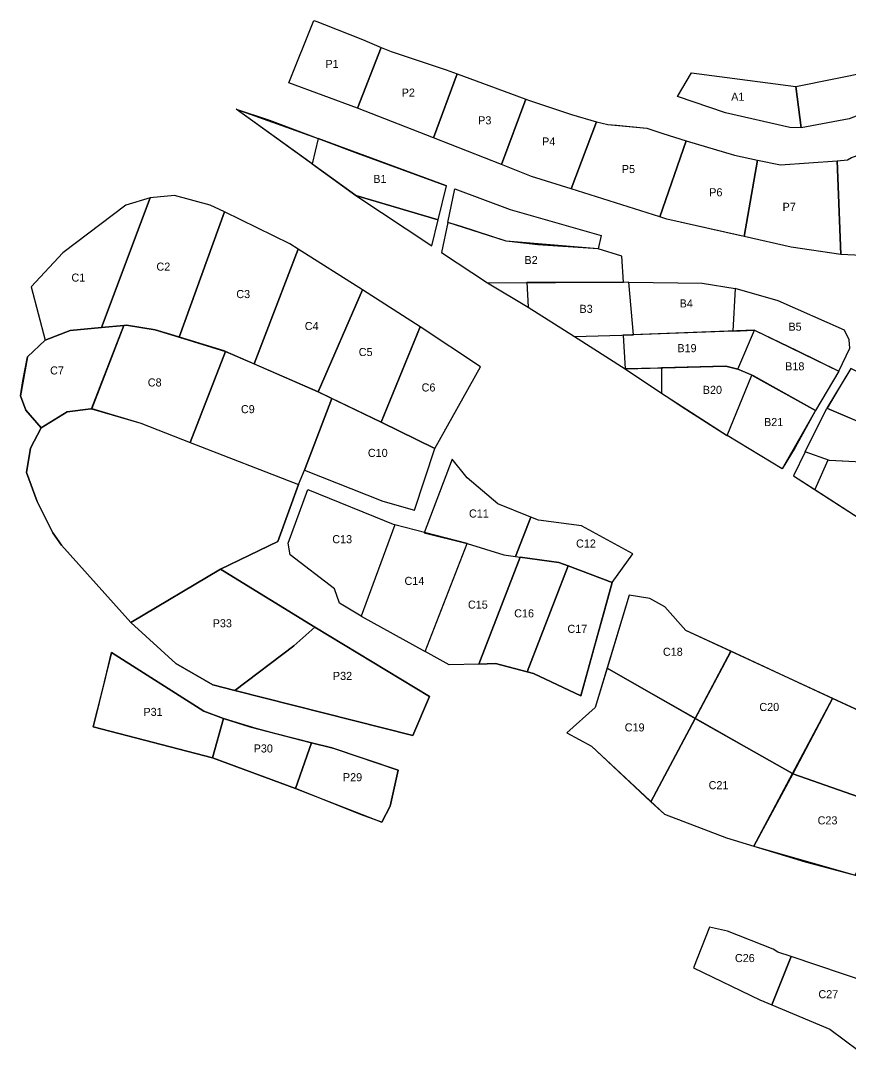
# Model space of a CAD drawing. Header units: inches. Extents: x 516719 to 517664, y 4780127 to 4780401.
# Drawn here: x 517181.1 to 517283.9, y 4780148.9 to 4780276.5 of the extents above; entities that cross this region are included whole.
import ezdxf

# ---------------------------------------------------------------- set-up
doc = ezdxf.new("R2010")
doc.units = ezdxf.units.IN
for name, color, linetype in [('BROJEVI', 3, 'Continuous'), ('PARCELA', 10, 'Continuous'), ('POVRŠINA', 7, 'Continuous')]:
    doc.layers.add(name, color=color, linetype=linetype)

msp = doc.modelspace()

# ---------------------------------------------------------------- linework, layer by layer
at = {"layer": 'PARCELA'}
for p, q in [((517249.34, 4780255.67), (517252.48, 4780264.01)), ((517252.48, 4780264.01), (517253.89, 4780263.68)), ((517253.89, 4780263.68), (517254.95, 4780263.57)), ((517254.95, 4780263.57), (517258.71, 4780263.2)), ((517258.71, 4780263.2), (517260.69, 4780262.55)), ((517260.69, 4780262.55), (517263.58, 4780261.64)), ((517263.58, 4780261.64), (517260.32, 4780252.21)), ((517269.57, 4780259.87), (517272.43, 4780259.26)), ((517260.32, 4780252.21), (517249.34, 4780255.67)), ((517270.18, 4780249.92), (517261.18, 4780251.94)), ((517271.97, 4780174.25), (517281.74, 4780192.55))]:
    msp.add_line(p, q, dxfattribs=at)
for points in [[(517222.86, 4780265.67), (517214.37, 4780268.81), (517217.44, 4780276.53), (517217.84, 4780276.41), (517218.78, 4780276.05), (517223.48, 4780274.2), (517225.79, 4780273.22), (517222.86, 4780265.67)], [(517232.28, 4780262.02), (517222.86, 4780265.67), (517225.79, 4780273.22), (517227.05, 4780272.69), (517228.53, 4780272.19), (517233.87, 4780270.42), (517235.23, 4780269.95), (517232.28, 4780262.02)], [(517277.18, 4780268.38), (517290.91, 4780271.15), (517292.72, 4780267.77), (517283.8, 4780264.37), (517277.82, 4780263.24), (517277.18, 4780268.38)], [(517240.72, 4780258.7), (517232.28, 4780262.02), (517235.23, 4780269.95), (517239.13, 4780268.5), (517243.73, 4780266.79), (517240.72, 4780258.7)], [(517277.18, 4780268.38), (517277.82, 4780263.24), (517276.45, 4780263.29), (517268.45, 4780265.12), (517262.52, 4780267.14), (517264.25, 4780270.08), (517277.18, 4780268.38), (517277.82, 4780263.24)], [(517249.34, 4780255.67), (517244.44, 4780257.21), (517240.72, 4780258.7), (517243.73, 4780266.79), (517244.18, 4780266.62), (517249.38, 4780264.91), (517252.48, 4780264.01), (517249.34, 4780255.67)], [(517260.32, 4780252.21), (517249.34, 4780255.67), (517252.48, 4780264.01), (517253.89, 4780263.68), (517258.71, 4780263.2), (517260.69, 4780262.55), (517263.58, 4780261.64), (517260.32, 4780252.21)], [(517217.98, 4780261.93), (517217.23, 4780258.78), (517222.64, 4780254.88), (517232.88, 4780251.86), (517233.89, 4780256.04), (517217.98, 4780261.93)], [(517270.76, 4780249.79), (517261.18, 4780251.94), (517260.32, 4780252.21), (517263.58, 4780261.64), (517269.57, 4780259.87), (517272.43, 4780259.26), (517270.76, 4780249.79)], [(517291.87, 4780247.49), (517289.57, 4780247.37), (517287.98, 4780247.3), (517282.76, 4780247.55), (517282.29, 4780259.15), (517283.58, 4780259.29), (517284.07, 4780259.59), (517287.29, 4780260.7), (517288.23, 4780261.26), (517291.87, 4780247.49)], [(517282.76, 4780247.55), (517276.61, 4780248.47), (517270.76, 4780249.79), (517272.43, 4780259.26), (517275.28, 4780258.66), (517282.29, 4780259.15), (517282.76, 4780247.55)], [(517197.16, 4780254.59), (517194.16, 4780253.66), (517186.34, 4780247.75), (517182.41, 4780243.56), (517184.17, 4780236.95), (517187.26, 4780238.14), (517191.15, 4780238.5), (517197.16, 4780254.59)], [(517206.37, 4780252.85), (517205.76, 4780253.13), (517204.61, 4780253.66), (517200.19, 4780254.85), (517197.16, 4780254.59), (517191.15, 4780238.5), (517194.26, 4780238.78), (517197.81, 4780238.22), (517200.75, 4780237.33), (517206.37, 4780252.85)], [(517215.52, 4780248.2), (517214.46, 4780248.87), (517206.37, 4780252.85), (517200.75, 4780237.33), (517206.52, 4780235.55), (517210.07, 4780234.01), (517215.52, 4780248.2)], [(517234.05, 4780251.52), (517233.29, 4780247.82), (517238.97, 4780244.05), (517255.81, 4780244.11), (517255.63, 4780247.34), (517252.69, 4780248.25), (517241.29, 4780249.21), (517234.05, 4780251.52)], [(517223.48, 4780243.18), (517215.52, 4780248.2), (517210.07, 4780234.01), (517218, 4780230.52), (517223.48, 4780243.18)], [(517243.84, 4780244.11), (517244.01, 4780241.02), (517249.77, 4780237.38), (517257.07, 4780237.61), (517256.49, 4780244.11), (517243.84, 4780244.07)], [(517269.36, 4780238.07), (517257.07, 4780237.61), (517256.48, 4780244.13), (517265.58, 4780244.02), (517269.66, 4780243.33), (517269.66, 4780243.33), (517269.36, 4780238.07)], [(517230.65, 4780238.61), (517223.48, 4780243.18), (517218, 4780230.52), (517225.8, 4780226.79), (517230.65, 4780238.61)], [(517282.49, 4780233.08), (517283.88, 4780235.94), (517283.8, 4780236.99), (517283.19, 4780238.17), (517274.99, 4780241.82), (517269.66, 4780243.33), (517269.36, 4780238.07), (517272.07, 4780238.19), (517277.29, 4780235.65), (517282.49, 4780233.08)], [(517184.17, 4780236.95), (517181.97, 4780234.87), (517181.12, 4780230.04), (517181.78, 4780228.28), (517183.67, 4780226.07), (517186.89, 4780228.05), (517189.81, 4780228.45), (517189.91, 4780228.42), (517193.93, 4780238.75), (517191.15, 4780238.5), (517187.26, 4780238.14), (517184.17, 4780236.95)], [(517193.93, 4780238.75), (517189.93, 4780228.47), (517196.03, 4780226.64), (517202.14, 4780224.27), (517206.52, 4780235.55), (517200.75, 4780237.33), (517197.81, 4780238.22), (517194.26, 4780238.78), (517193.93, 4780238.75)], [(517238.1, 4780233.65), (517230.65, 4780238.61), (517225.8, 4780226.79), (517232.45, 4780223.53), (517238.1, 4780233.65)], [(517255.8, 4780237.57), (517256.03, 4780233.37), (517268.52, 4780233.7), (517269.98, 4780233.36), (517272.05, 4780238.19), (517255.8, 4780237.57)], [(517282.49, 4780233.08), (517279.62, 4780228.24), (517271.94, 4780232.5), (517269.98, 4780233.36), (517272.07, 4780238.19), (517282.51, 4780233.11)], [(517206.52, 4780235.55), (517202.14, 4780224.27), (517215.54, 4780219.06), (517216.3, 4780220.82), (517219.7, 4780229.71), (517218, 4780230.52), (517206.52, 4780235.55)], [(517260.53, 4780233.49), (517260.55, 4780230.37), (517268.66, 4780225.12), (517271.71, 4780232.6), (517269.97, 4780233.34), (517268.52, 4780233.7), (517260.53, 4780233.49)], [(517279.62, 4780228.24), (517275.48, 4780221), (517268.66, 4780225.12), (517271.71, 4780232.6), (517279.62, 4780228.24)], [(517219.7, 4780229.71), (517216.3, 4780220.82), (517226.01, 4780216.97), (517229.93, 4780215.86), (517232.45, 4780223.53), (517225.8, 4780226.79), (517219.7, 4780229.71)], [(517281.04, 4780228.52), (517286.67, 4780226.11), (517295.1, 4780226.56), (517295.66, 4780221.27), (517281.36, 4780222.01), (517278.33, 4780223.1), (517281.04, 4780228.52)], [(517234.6, 4780222.19), (517231.13, 4780213.06), (517236.45, 4780211.75), (517240.98, 4780210.33), (517242.45, 4780210.13), (517244.35, 4780215.01), (517240.25, 4780216.65), (517236.46, 4780219.89), (517234.6, 4780222.19)], [(517281.14, 4780222.08), (517279.53, 4780218.43), (517286.3, 4780214.07), (517290.86, 4780214.73), (517293.05, 4780215.05), (517291.72, 4780221.48), (517281.36, 4780222.01), (517281.14, 4780222.08)], [(517216.7, 4780218.45), (517227.48, 4780214.04), (517223.31, 4780202.74), (517220.64, 4780204.37), (517220.02, 4780206.13), (517214.52, 4780210.33), (517214.26, 4780211.79), (517216.7, 4780218.45)], [(517244.35, 4780215.01), (517242.45, 4780210.13), (517243.04, 4780210.05), (517247.83, 4780209.4), (517248.98, 4780208.97), (517254.41, 4780206.93), (517256.99, 4780210.48), (517250.61, 4780213.94), (517245.31, 4780214.62), (517244.35, 4780215.01)], [(517227.48, 4780214.04), (517223.31, 4780202.74), (517231.23, 4780198.35), (517236.45, 4780211.75), (517227.48, 4780214.04)], [(517236.45, 4780211.75), (517240.98, 4780210.33), (517242.45, 4780210.13), (517243.04, 4780210.05), (517237.9, 4780196.81), (517234.23, 4780196.71), (517231.23, 4780198.35), (517236.45, 4780211.75)], [(517243.04, 4780210.05), (517237.9, 4780196.81), (517239.98, 4780196.87), (517243.88, 4780195.83), (517248.98, 4780208.97), (517247.83, 4780209.4), (517243.04, 4780210.05)], [(517205.89, 4780208.58), (517194.76, 4780201.95), (517200.37, 4780196.88), (517204.92, 4780194.22), (517207.66, 4780193.51), (517214.96, 4780199.08), (517217.56, 4780201.38), (517205.89, 4780208.58)], [(517248.98, 4780208.97), (517243.88, 4780195.83), (517244.66, 4780195.63), (517250.54, 4780192.87), (517254.41, 4780206.93), (517248.98, 4780208.97)], [(517256.54, 4780205.35), (517252.33, 4780191.42), (517248.82, 4780188.29), (517251.88, 4780186.64), (517260.9, 4780178.22), (517268.58, 4780175.28), (517278.34, 4780172.32), (517284.54, 4780170.63), (517291.01, 4780169.17), (517299.68, 4780166.93)], [(517256.54, 4780205.35), (517253.8, 4780196.28), (517264.72, 4780190.07), (517269.12, 4780198.39), (517263.56, 4780200.97), (517260.95, 4780203.91), (517259.07, 4780204.95), (517256.54, 4780205.35)], [(517299.68, 4780166.93), (517300.64, 4780173.67), (517301.27, 4780175.81), (517303.98, 4780182.26), (517263.56, 4780200.97), (517260.95, 4780203.91), (517259.07, 4780204.95), (517256.54, 4780205.35)], [(517217.56, 4780201.38), (517214.96, 4780199.08), (517207.66, 4780193.51), (517229.72, 4780187.94), (517231.78, 4780192.8), (517217.56, 4780201.38)], [(517192.39, 4780198.22), (517190.09, 4780189.02), (517204.89, 4780185.17), (517206.27, 4780190.08), (517203.82, 4780190.99), (517192.39, 4780198.22)], [(517269.08, 4780198.28), (517259.22, 4780179.72)], [(517269.12, 4780198.39), (517264.72, 4780190.07), (517276.75, 4780183.24), (517281.74, 4780192.55), (517269.12, 4780198.39)], [(517253.8, 4780196.28), (517252.33, 4780191.42), (517248.82, 4780188.29), (517251.88, 4780186.64), (517259.22, 4780179.72), (517264.72, 4780190.07), (517253.8, 4780196.28)], [(517253.8, 4780196.28), (517276.75, 4780183.24), (517300.95, 4780174.74)], [(517276.79, 4780183.22), (517288.96, 4780178.95), (517293.34, 4780187.18), (517281.74, 4780192.55), (517276.79, 4780183.22)], [(517206.27, 4780190.08), (517204.89, 4780185.17), (517215.17, 4780181.4), (517217.17, 4780187.03), (517212.78, 4780188.18), (517210.31, 4780188.83), (517208.39, 4780189.4), (517206.27, 4780190.08)], [(517264.72, 4780190.07), (517259.22, 4780179.72), (517260.9, 4780178.22), (517268.58, 4780175.28), (517271.97, 4780174.25), (517276.75, 4780183.24), (517264.72, 4780190.07)], [(517217.17, 4780187.03), (517215.17, 4780181.4), (517225.89, 4780177.2), (517226.9, 4780179.21), (517227.91, 4780183.68), (517219.67, 4780186.42), (517217.17, 4780187.03)], [(517276.79, 4780183.22), (517271.97, 4780174.25), (517284.54, 4780170.63), (517288.96, 4780178.95), (517276.79, 4780183.22)], [(517266.47, 4780164.21), (517264.48, 4780159.16), (517272.71, 4780155.21), (517272.71, 4780155.21), (517274.22, 4780154.57), (517276.61, 4780160.59), (517274.95, 4780161.12), (517274.35, 4780161.48), (517268.72, 4780163.7), (517266.47, 4780164.21)], [(517276.61, 4780160.59), (517274.22, 4780154.57), (517281.38, 4780151.56), (517284.96, 4780148.94), (517289.43, 4780156.22), (517276.61, 4780160.59)]]:
    msp.add_lwpolyline(points, dxfattribs=at)
at = {"layer": 'PARCELA', "color": 255}
for points in [[(517232.88, 4780251.86), (517222.64, 4780254.88), (517207.83, 4780265.58), (517211.97, 4780264.19), (517222.81, 4780260.11), (517233.89, 4780256.04)], [(517234.91, 4780255.67), (517241.79, 4780253.14), (517253.07, 4780249.9), (517252.69, 4780248.25), (517245.2, 4780248.76), (517241.66, 4780249.17), (517241.29, 4780249.21), (517235.72, 4780251.02), (517234.05, 4780251.52)]]:
    msp.add_lwpolyline(points, dxfattribs=at)
for points in [[(517205.89, 4780208.58), (517194.76, 4780201.95), (517186.19, 4780211.52), (517185.11, 4780213.05), (517183.17, 4780216.93), (517181.84, 4780220.55), (517182.33, 4780223.57), (517183.67, 4780226.07), (517186.89, 4780228.05), (517189.81, 4780228.45), (517189.91, 4780228.42), (517196.03, 4780226.64), (517202.14, 4780224.27), (517215.54, 4780219.06), (517212.98, 4780211.99)], [(517205.89, 4780208.58), (517217.56, 4780201.38), (517214.96, 4780199.08), (517207.66, 4780193.51), (517204.92, 4780194.22), (517200.37, 4780196.88), (517194.76, 4780201.95)], [(517217.56, 4780201.38), (517231.78, 4780192.8), (517229.72, 4780187.94), (517207.66, 4780193.51), (517214.96, 4780199.08)], [(517206.27, 4780190.08), (517206.12, 4780189.64), (517204.89, 4780185.17), (517190.09, 4780189.02), (517191.17, 4780193.23), (517191.82, 4780195.8), (517192.39, 4780198.22), (517203.82, 4780190.99)], [(517217.17, 4780187.03), (517215.17, 4780181.4), (517204.89, 4780185.17), (517206.27, 4780190.08), (517209.52, 4780189.04)], [(517217.17, 4780187.03), (517219.67, 4780186.42), (517220.23, 4780186.26), (517227.91, 4780183.68), (517226.9, 4780179.21), (517225.89, 4780177.2), (517223.22, 4780178.16), (517221.08, 4780179.05), (517215.17, 4780181.4)]]:
    msp.add_lwpolyline(points, close=True, dxfattribs=at)
for points in [[(517183.67, 4780226.07, 0), (517181.78, 4780228.28, 0), (517181.12, 4780230.04, 0), (517181.41, 4780231.88, 0), (517181.97, 4780234.87, 0), (517184.17, 4780236.95, 0), (517187.26, 4780238.14, 0), (517191.15, 4780238.5, 0), (517193.93, 4780238.75, 0), (517189.91, 4780228.42, 0), (517189.81, 4780228.45, 0), (517186.89, 4780228.05, 0)], [(517206.52, 4780235.55, 0), (517206.34, 4780235.63, 0), (517199.74, 4780237.63, 0), (517197.81, 4780238.22, 0), (517194.26, 4780238.78, 0), (517193.93, 4780238.75, 0), (517189.91, 4780228.42, 0), (517196.03, 4780226.64, 0), (517202.14, 4780224.27, 0)], [(517268.66, 4780225.12, 0), (517271.71, 4780232.6, 0), (517270.09, 4780233.32, 0), (517269.98, 4780233.36, 0), (517268.52, 4780233.7, 0), (517262.1, 4780233.53, 0), (517256.03, 4780233.37, 0), (517263.11, 4780228.68, 0), (517268.59, 4780225.16, 0)], [(517279.62, 4780228.24, 0), (517279.63, 4780228.23, 0), (517277.11, 4780223.63, 0), (517275.48, 4780221, 0), (517268.66, 4780225.12, 0), (517271.71, 4780232.6, 0), (517271.94, 4780232.5, 0), (517279.62, 4780228.24, 0)], [(517296.89, 4780233.3, 0), (517289.96, 4780231.95, 0), (517287.23, 4780231.81, 0), (517284, 4780233.44, 0), (517282.43, 4780230.83, 0), (517281.05, 4780228.52, 0), (517286.67, 4780226.11, 0), (517293.29, 4780226.4, 0), (517296.92, 4780226.72, 0), (517298.98, 4780226.9, 0)], [(517243.04, 4780210.05, 0), (517247.83, 4780209.4, 0), (517248.98, 4780208.97, 0), (517254.41, 4780206.93, 0), (517256.99, 4780210.48, 0), (517250.61, 4780213.94, 0), (517245.31, 4780214.62, 0), (517244.35, 4780215.01, 0), (517242.45, 4780210.13, 0)], [(517243.04, 4780210.05, 0), (517247.83, 4780209.4, 0), (517248.98, 4780208.97, 0), (517243.88, 4780195.83, 0), (517239.98, 4780196.87, 0), (517237.9, 4780196.81, 0)], [(517254.41, 4780206.93, 0), (517253.37, 4780203.15, 0), (517252.44, 4780199.78, 0), (517250.54, 4780192.87, 0), (517244.66, 4780195.63, 0), (517243.88, 4780195.83, 0), (517248.98, 4780208.97, 0)]]:
    msp.add_polyline3d(points, close=True, dxfattribs=at)
for points in [[(517278.33, 4780223.1, 0), (517276.89, 4780220.13, 0), (517286.3, 4780214.07, 0), (517289.05, 4780214.47, 0)], [(517287.76, 4780221.68, 0), (517281.36, 4780222.01, 0), (517278.33, 4780223.1, 0)]]:
    msp.add_polyline3d(points, dxfattribs=at)
at = {"layer": 'POVRŠINA'}
for p, q in [((517217.23, 4780258.78), (517207.83, 4780265.58)), ((517207.83, 4780265.58), (517217.98, 4780261.93)), ((517234.05, 4780251.52), (517234.91, 4780255.67)), ((517234.05, 4780251.52), (517234.91, 4780255.67)), ((517234.91, 4780255.67), (517241.79, 4780253.14)), ((517222.64, 4780254.88), (517232.09, 4780248.61)), ((517222.64, 4780254.88), (517232.09, 4780248.61)), ((517241.79, 4780253.14), (517253.07, 4780249.9)), ((517232.09, 4780248.61), (517232.88, 4780251.86)), ((517232.09, 4780248.61), (517232.88, 4780251.86)), ((517253.07, 4780249.9), (517252.69, 4780248.25)), ((517238.97, 4780244.05), (517244.01, 4780241.02)), ((517238.97, 4780244.05), (517244.01, 4780241.02)), ((517249.77, 4780237.38), (517256.03, 4780233.37)), ((517249.77, 4780237.38), (517256.03, 4780233.37)), ((517256.03, 4780233.37), (517260.55, 4780230.37)), ((517284, 4780233.44), (517281.04, 4780228.52)), ((517182.33, 4780223.57), (517183.67, 4780226.07)), ((517181.84, 4780220.55), (517182.33, 4780223.57)), ((517278.33, 4780223.1), (517276.89, 4780220.13)), ((517183.17, 4780216.93), (517181.84, 4780220.55)), ((517276.89, 4780220.13), (517279.53, 4780218.43)), ((517212.98, 4780211.99), (517215.54, 4780219.06)), ((517185.11, 4780213.05), (517183.17, 4780216.93)), ((517186.19, 4780211.52), (517185.11, 4780213.05)), ((517205.89, 4780208.58), (517212.98, 4780211.99)), ((517190.48, 4780206.73), (517186.19, 4780211.52)), ((517194.76, 4780201.95), (517190.48, 4780206.73))]:
    msp.add_line(p, q, dxfattribs=at)
for points in [[(517183.67, 4780226.07), (517182.33, 4780223.57), (517181.84, 4780220.55), (517183.17, 4780216.93), (517185.11, 4780213.05), (517186.19, 4780211.52), (517194.76, 4780201.95)], [(517205.89, 4780208.58), (517212.98, 4780211.99), (517215.54, 4780219.06)]]:
    msp.add_lwpolyline(points, dxfattribs=at)

# ---------------------------------------------------------------- texts
at = {"layer": 'BROJEVI'}
for s, p in [('P1', (517218.89, 4780270.67)), ('P2', (517228.34, 4780267.11)), ('A1', (517269.17, 4780266.6)), ('P3', (517237.82, 4780263.68)), ('P4', (517245.74, 4780261.06)), ('P5', (517255.62, 4780257.64)), ('B1', (517224.82, 4780256.42)), ('P6', (517266.45, 4780254.76)), ('P7', (517275.54, 4780252.96)), ('C2', (517197.95, 4780245.55)), ('B2', (517243.55, 4780246.37)), ('C1', (517187.42, 4780244.19)), ('C3', (517207.85, 4780242.15)), ('B3', (517250.37, 4780240.32)), ('B4', (517262.78, 4780240.99)), ('C4', (517216.33, 4780238.19)), ('B5', (517276.26, 4780238.11)), ('B19', (517262.5, 4780235.45)), ('C5', (517223.02, 4780234.97)), ('C7', (517184.78, 4780232.69)), ('B18', (517275.86, 4780233.2)), ('C8', (517196.88, 4780231.2)), ('C6', (517230.81, 4780230.58)), ('B20', (517265.65, 4780230.28)), ('C9', (517208.42, 4780227.89)), ('B21', (517273.24, 4780226.29)), ('C10', (517224.15, 4780222.47)), ('C11', (517236.68, 4780214.96)), ('C13', (517219.74, 4780211.78)), ('C12', (517249.95, 4780211.24)), ('C14', (517228.69, 4780206.61)), ('C15', (517236.55, 4780203.67)), ('C16', (517242.28, 4780202.59)), ('P33', (517204.92, 4780201.36)), ('C17', (517248.88, 4780200.67)), ('C18', (517260.71, 4780197.83)), ('P32', (517219.82, 4780194.84)), ('C20', (517272.66, 4780190.99)), ('P31', (517196.34, 4780190.38)), ('C19', (517255.98, 4780188.46)), ('P30', (517210, 4780185.85)), ('P29', (517221.06, 4780182.29)), ('C21', (517266.37, 4780181.3)), ('C23', (517279.88, 4780176.94)), ('C26', (517269.63, 4780159.88)), ('C27', (517279.98, 4780155.4))]:
    msp.add_text(s, height=1, dxfattribs=at).set_placement(p)

doc.saveas('drawing.dxf')
